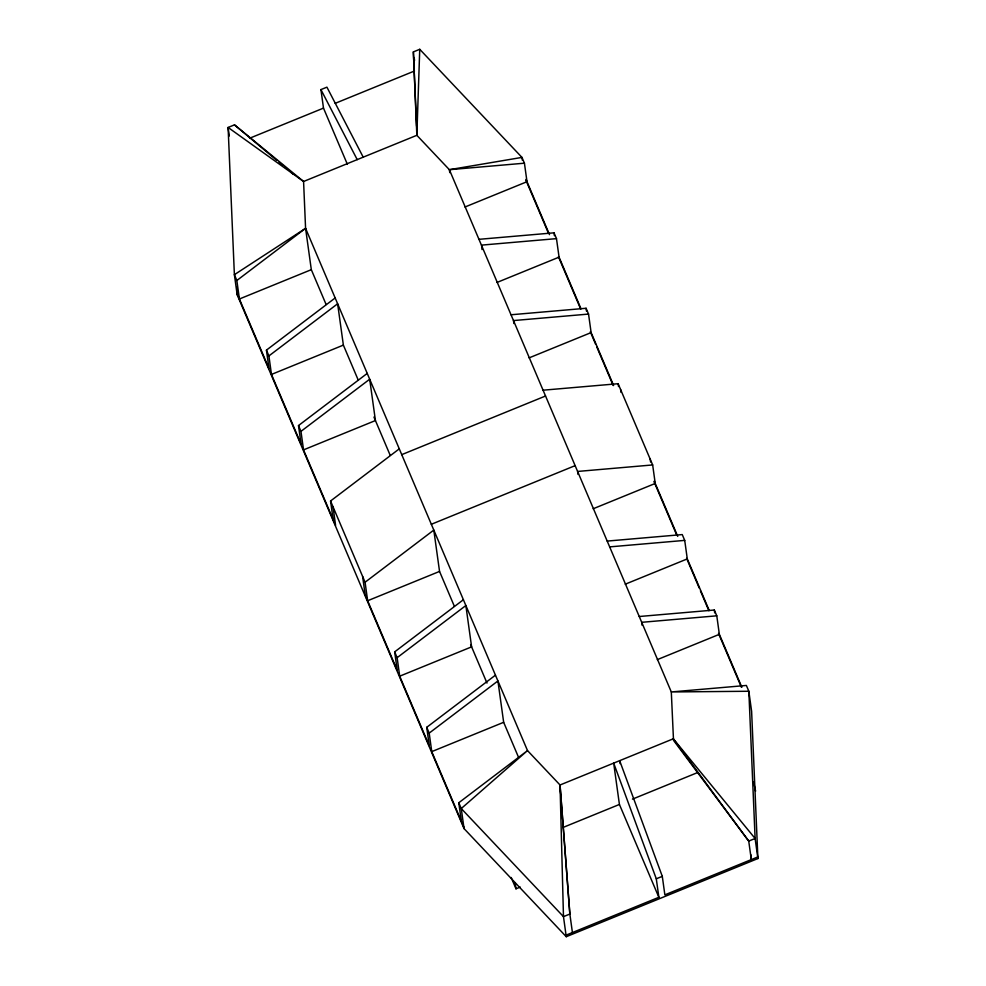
<?xml version="1.0" encoding="UTF-8"?>
<svg xmlns="http://www.w3.org/2000/svg" width="986" height="986" viewBox="0 0 986 986"><rect width="100%" height="100%" fill="white"/><g stroke="black" fill="none" stroke-linecap="round" stroke-linejoin="round"><path stroke-width="1.48" d="M326.107 304.489L311.317 269.671L305.574 228.333L303.577 181.486L234.483 124.852L228.099 127.453L303.577 181.486L416.844 135.304L413.368 51.901L419.74 49.3L416.844 135.304L449.37 169.691L671.306 691.95L673.512 740.338L748.731 841.095L751.307 859.607L751.11 855.01M311.317 269.671L239.413 298.992L236.85 280.492L305.574 228.333L527.51 750.592L560.036 784.992L569.859 914.047L572.422 932.559M236.948 293.199L269.005 368.628L266.442 350.129L335.166 297.969M367.223 373.411L298.499 425.558L301.063 444.07L271.47 374.433L268.907 355.921L337.631 303.774L343.375 345.112L358.165 379.93M303.528 449.875L300.964 431.363L369.688 379.216L375.432 420.554L303.528 449.875L335.585 525.316L333.021 506.804M333.12 519.511L330.556 500.999L399.281 448.852M439.546 571.424L367.642 600.745L365.079 582.233L433.803 530.086L439.546 571.424L454.336 606.242M362.614 576.44L365.177 594.94L397.235 670.381L394.671 651.869L463.395 599.722M399.7 676.186L397.136 657.674L465.86 605.527L471.604 646.865L399.7 676.186L429.292 745.823L426.728 727.311L495.453 675.163M463.814 827.057L431.757 751.628L429.193 733.116L497.918 680.956L503.661 722.307L518.451 757.112M461.349 821.252L458.786 802.752L527.51 750.592L461.251 808.545L464.036 828.597L566.26 936.7L757.901 858.547L751.615 711.313L748.842 691.26L746.365 685.455L671.306 691.95L748.842 691.26L755.116 838.494L757.901 858.547M305.574 228.333L234.385 274.687L237.158 294.74L464.036 828.597M347.405 164.379L323.494 108.115L320.931 89.603L326.921 87.162L363.205 157.168M249.803 138.163L323.494 108.115M335.154 103.357L414.514 70.992M464.973 207.011L527.005 181.707L524.429 163.195L521.964 157.403L419.74 49.3M271.47 374.433L343.375 345.112M497.03 282.44L559.062 257.149L556.486 238.637L554.021 232.832L478.962 239.327M529.088 357.881L591.119 332.59L588.543 314.078L586.078 308.273L511.019 314.768M401.746 454.645L545.541 396.002M431.338 524.281L575.134 465.638M593.202 508.751L655.234 483.46L652.658 464.948L618.136 383.714L543.076 390.197M625.26 584.193L687.291 558.902L684.715 540.39L682.25 534.585L607.191 541.08M431.757 751.628L503.661 722.307M657.317 659.634L719.349 634.331L716.785 615.819L714.308 610.026L639.248 616.509M566.26 936.7L563.474 916.647L560.036 784.992L673.302 738.797L755.116 838.494L748.731 841.095L673.302 738.797M562.981 827.476L619.418 804.453L613.674 763.115L656.294 878.797L658.87 897.297L566.05 935.159M632.457 799.141L697.361 772.667M511.192 877.491L515.998 888.817L520.275 887.08M656.294 878.797L662.296 876.344L619.664 760.674L620.083 763.62M757.679 857.007L664.86 894.857L662.296 876.344M449.776 172.649L449.37 169.691L521.964 157.403L522.358 160.25M449.37 169.691L524.429 163.195M481.427 245.132L556.486 238.637M588.543 314.078L513.484 320.573L513.891 323.519M652.658 464.948L577.599 471.444L578.006 474.402M609.656 546.885L684.715 540.39M716.785 615.819L641.713 622.314L642.12 625.272M234.483 124.852L276.77 160.348M279.124 162.32L282.649 165.291M284.991 167.263L287.345 169.235M290.87 172.193L293.224 174.165M320.931 89.603L357.215 159.621M526.019 179.39L549.485 234.631M559.062 257.149L580.951 308.68M591.119 332.59L613.612 385.501M654.248 481.143L677.727 536.384M687.291 558.902L709.193 610.433M719.349 634.331L741.842 687.254M525.957 180.278L548.204 232.647M558.433 256.705L580.68 309.074M590.306 331.727L595.717 344.459M596.924 347.294L613.169 385.501M654.088 481.809L676.371 534.227M686.601 558.31L699.247 588.063M700.442 590.897L708.872 610.728M718.511 633.394L741.386 687.23M753.55 782.095L755.609 791.105M619.418 804.453L658.87 897.297M373.953 417.066L390.222 455.372M470.618 644.548L486.985 683.076M236.85 280.492L234.385 274.687L228.099 127.453L229.294 135.994M266.442 350.129L268.907 355.921M298.499 425.558L300.964 431.363M330.556 500.999L365.079 582.233M394.671 651.869L397.136 657.674M426.728 727.311L429.193 733.116M458.786 802.752L461.251 808.545L563.474 916.647L569.859 914.047L560.036 784.992M714.308 610.026L714.702 612.873M650.193 459.143L650.587 461.99M620.601 389.507L620.995 392.354M618.136 383.714L618.53 386.561M586.078 308.273L586.473 311.12M554.021 232.832L554.415 235.679M481.636 246.611L482.043 249.557M414.157 57.595L414.551 60.442M515.148 882.655L515.998 888.817M413.368 51.901L416.597 126.22M416.721 129.252L416.992 135.328M236.837 287.074L237.158 294.74"/></g></svg>
